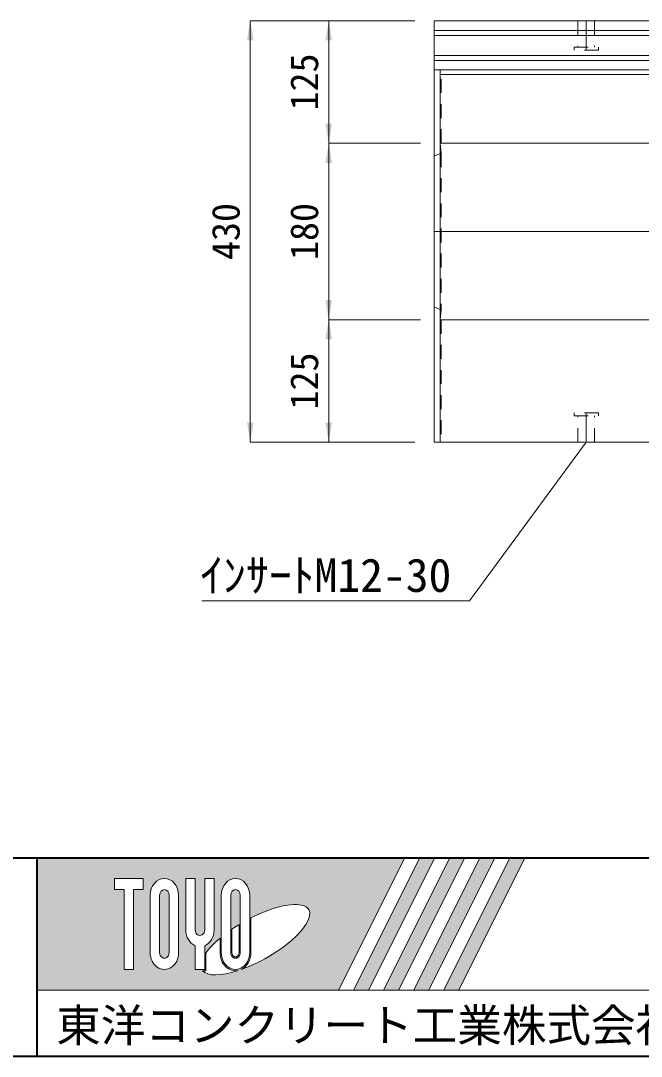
# Model space of a CAD drawing. Units: millimetres at full size. Extents: x 5964 to 125098, y -10801 to 28073.
# Drawn here: x 99291 to 99924, y -5283 to -4227 of the extents above; entities that cross this region are included whole.
import ezdxf
from ezdxf.enums import TextEntityAlignment as Align

# ---------------------------------------------------------------- set-up
doc = ezdxf.new("R2010")
doc.units = ezdxf.units.MM
doc.header["$LTSCALE"] = 19
doc.linetypes.add('USER1', pattern=[1.35, 0.75, -0.6])
doc.linetypes.add('USER5', pattern=[1.35, 0.75, -0.6])
for name, color, linetype, lineweight in [('インサート', 3, 'USER1', 9), ('図枠', 7, 'Continuous', 5), ('寸法線', 7, 'Continuous', 9), ('引出線', 4, 'Continuous', 13), ('本体', 2, 'Continuous', 9), ('目地', 132, 'USER5', 5), ('補助線', 8, 'Continuous', 13)]:
    doc.layers.add(name, color=color, linetype=linetype, lineweight=lineweight)
doc.styles.add('ＭＳ ゴシック', font='')
doc.styles.get('ＭＳ ゴシック').set_extended_font_data('MS Gothic')

# ---------------------------------------------------------------- blocks, each defined once
blk = doc.blocks.new('filled_arrow')
at = {"color": 0, "linetype": 'Continuous', "lineweight": -2}
blk.add_solid([(7.5, 1.25), (0, 0), (7.5, -1.25)], dxfattribs=at)

msp = doc.modelspace()

# ---------------------------------------------------------------- hatches: boundary and pattern name
at = {"layer": '図枠'}
h = msp.add_hatch(color=256, dxfattribs=at)
h.paths.add_polyline_path([(99308.05, -5080.84), (99308.05, -5215.84), (99615.38, -5215.84), (99682.88, -5080.84)])
edge = h.paths.add_edge_path(flags=16)
edge.add_ellipse((99530.42, -5164.43), major_axis=(54.55, 30.53), ratio=0.3471473, start_angle=-144.31122, end_angle=72.1899, ccw=False)
edge.add_ellipse((99510.23, -5177.62), major_axis=(0, 18.56), ratio=0.8463542, start_angle=-160.70346, end_angle=-90)
edge.add_line((99525.94, -5177.62), (99525.94, -5142.23))
edge = h.paths.add_edge_path(flags=16)
edge.add_ellipse((99510.23, -5119.07), major_axis=(0, 17.13), ratio=0.8463542, start_angle=-90, end_angle=90, ccw=False)
edge.add_line((99524.73, -5119.07), (99524.73, -5177.62))
edge.add_ellipse((99510.23, -5177.62), major_axis=(0, 17.13), ratio=0.8463542, start_angle=90, end_angle=-90, ccw=False)
edge.add_line((99495.72, -5177.62), (99495.72, -5119.07))
edge = h.paths.add_edge_path(flags=16)
edge.add_line((99515.06, -5119.07), (99515.06, -5177.62))
edge.add_ellipse((99510.23, -5177.62), major_axis=(0, 5.71), ratio=0.8463542, start_angle=90, end_angle=-90, ccw=False)
edge.add_line((99505.39, -5177.62), (99505.39, -5119.07))
edge.add_ellipse((99510.23, -5119.07), major_axis=(0, 5.71), ratio=0.8463542, start_angle=-90, end_angle=90, ccw=False)
edge = h.paths.add_edge_path(flags=16)
edge.add_line((99513.85, -5149), (99513.85, -5177.62))
edge.add_ellipse((99510.23, -5177.62), major_axis=(0, 4.28), ratio=0.8463541, start_angle=90, end_angle=-90, ccw=False)
edge.add_line((99506.6, -5177.62), (99506.6, -5153.68))
edge.add_ellipse((99530.42, -5164.43), major_axis=(54.55, 30.53), ratio=0.3471473, start_angle=107.79174, end_angle=126.47132, ccw=False)
edge = h.paths.add_edge_path(flags=16)
edge.add_ellipse((99473.97, -5154.41), major_axis=(0, 17.13), ratio=0.8463542, start_angle=-163.34117, end_angle=-90, ccw=False)
edge.add_line((99478.8, -5170.57), (99478.8, -5194.75))
edge.add_line((99478.8, -5194.75), (99469.14, -5194.75))
edge.add_line((99469.14, -5194.75), (99469.14, -5170.57))
edge.add_ellipse((99473.97, -5154.41), major_axis=(0, 17.13), ratio=0.8463542, start_angle=90, end_angle=163.34117, ccw=False)
edge.add_line((99459.47, -5154.41), (99459.47, -5101.94))
edge.add_line((99459.47, -5101.94), (99469.14, -5101.94))
edge.add_line((99469.14, -5101.94), (99469.14, -5154.41))
edge.add_ellipse((99473.97, -5154.41), major_axis=(0, 5.71), ratio=0.8463542, start_angle=90, end_angle=-90)
edge.add_line((99478.8, -5154.41), (99478.8, -5101.94))
edge.add_line((99478.8, -5101.94), (99488.47, -5101.94))
edge.add_line((99488.47, -5101.94), (99488.47, -5154.41))
edge = h.paths.add_edge_path(flags=16)
edge.add_line((99494.51, -5162.84), (99494.51, -5177.62))
edge.add_ellipse((99510.23, -5177.62), major_axis=(0, 18.56), ratio=0.8463542, start_angle=90, end_angle=-171.54427)
edge.add_ellipse((99530.42, -5164.43), major_axis=(54.55, 30.53), ratio=0.3471473, start_angle=-178.64954, end_angle=-148.29244, ccw=False)
edge.add_line((99476.72, -5196.18), (99480.01, -5196.18))
edge.add_line((99480.01, -5196.18), (99480.01, -5178.08))
edge.add_ellipse((99530.42, -5164.43), major_axis=(54.55, 30.53), ratio=0.3471473, start_angle=148.21912, end_angle=165.90812, ccw=False)
edge = h.paths.add_edge_path(flags=16)
edge.add_ellipse((99437.72, -5119.07), major_axis=(0, 17.13), ratio=0.8463542, start_angle=-90, end_angle=90, ccw=False)
edge.add_line((99452.22, -5119.07), (99452.22, -5177.62))
edge.add_ellipse((99437.72, -5177.62), major_axis=(0, 17.13), ratio=0.8463542, start_angle=90, end_angle=-90, ccw=False)
edge.add_line((99423.21, -5177.62), (99423.21, -5119.07))
edge = h.paths.add_edge_path(flags=16)
edge.add_line((99442.55, -5119.07), (99442.55, -5177.62))
edge.add_ellipse((99437.72, -5177.62), major_axis=(0, 5.71), ratio=0.8463542, start_angle=90, end_angle=-90, ccw=False)
edge.add_line((99432.88, -5177.62), (99432.88, -5119.07))
edge.add_ellipse((99437.72, -5119.07), major_axis=(0, 5.71), ratio=0.8463542, start_angle=-90, end_angle=90, ccw=False)
h.paths.add_polyline_path([(99415.96, -5101.94), (99415.96, -5113.36), (99406.29, -5113.36), (99406.29, -5194.75), (99396.63, -5194.75), (99396.63, -5113.36), (99386.96, -5113.36), (99386.96, -5101.94)], flags=16)
for points in [[(99630.7, -5215.84), (99646.01, -5215.84), (99713.51, -5080.84), (99698.2, -5080.84)], [(99744.14, -5080.84), (99728.82, -5080.84), (99661.32, -5215.84), (99676.64, -5215.84)], [(99774.77, -5080.84), (99759.45, -5080.84), (99691.95, -5215.84), (99707.27, -5215.84)], [(99805.4, -5080.84), (99790.08, -5080.84), (99722.58, -5215.84), (99737.9, -5215.84)]]:
    msp.add_hatch(color=256, dxfattribs=at).paths.add_polyline_path(points)

# ---------------------------------------------------------------- linework, layer by layer
at = {"layer": 'インサート', "linetype": 'USER5', "lineweight": 5}
for p, q in [((99859.5, -4227.05), (99859.5, -4254.05)), ((99859.5, -4227.05), (99876.5, -4227.05)), ((99876.5, -4227.05), (99876.5, -4254.05)), ((99855.5, -4257.05), (99855.5, -4254.05)), ((99855.5, -4254.05), (99880.5, -4254.05)), ((99880.5, -4254.05), (99880.5, -4257.05)), ((99880.5, -4257.05), (99855.5, -4257.05)), ((99855.5, -4627.05), (99855.5, -4630.05)), ((99880.5, -4627.05), (99855.5, -4627.05)), ((99855.5, -4630.05), (99880.5, -4630.05)), ((99859.5, -4657.05), (99859.5, -4630.05)), ((99876.5, -4657.05), (99876.5, -4630.05)), ((99880.5, -4630.05), (99880.5, -4627.05)), ((99859.5, -4657.05), (99876.5, -4657.05))]:
    msp.add_line(p, q, dxfattribs=at)
at = {"layer": '図枠', "lineweight": 40}
for p, q in [((97920.55, -5080.84), (102075.55, -5080.84)), ((99308.05, -5283.34), (99308.05, -5080.84)), ((97920.55, -5283.34), (102075.55, -5283.34))]:
    msp.add_line(p, q, dxfattribs=at)
at = {"layer": '図枠'}
for p, q in [((99308.05, -5080.84), (99682.88, -5080.84)), ((99682.88, -5080.84), (99615.38, -5215.84)), ((99698.2, -5080.84), (99630.7, -5215.84)), ((99713.51, -5080.84), (99646.01, -5215.84)), ((99728.82, -5080.84), (99661.32, -5215.84)), ((99744.14, -5080.84), (99676.64, -5215.84)), ((99759.45, -5080.84), (99691.95, -5215.84)), ((99698.2, -5080.84), (99713.51, -5080.84)), ((99774.77, -5080.84), (99707.27, -5215.84)), ((99790.08, -5080.84), (99722.58, -5215.84)), ((99728.82, -5080.84), (99744.14, -5080.84)), ((99805.4, -5080.84), (99737.9, -5215.84)), ((99759.45, -5080.84), (99774.77, -5080.84)), ((99790.08, -5080.84), (99805.4, -5080.84)), ((99386.96, -5101.94), (99386.96, -5113.36)), ((99386.96, -5101.94), (99415.96, -5101.94)), ((99415.96, -5101.94), (99415.96, -5113.36)), ((99459.47, -5101.94), (99469.14, -5101.94)), ((99459.47, -5154.41), (99459.47, -5101.94)), ((99469.14, -5101.94), (99469.14, -5154.41)), ((99478.8, -5101.94), (99488.47, -5101.94)), ((99478.8, -5154.41), (99478.8, -5101.94)), ((99488.47, -5101.94), (99488.47, -5154.41)), ((99396.63, -5113.36), (99386.96, -5113.36)), ((99396.63, -5113.36), (99396.63, -5194.75)), ((99406.29, -5113.36), (99406.29, -5194.75)), ((99415.96, -5113.36), (99406.29, -5113.36)), ((99423.21, -5119.07), (99423.21, -5177.62)), ((99432.88, -5177.62), (99432.88, -5119.07)), ((99442.55, -5119.07), (99442.55, -5177.62)), ((99452.22, -5177.62), (99452.22, -5119.07)), ((99495.72, -5119.07), (99495.72, -5177.62)), ((99505.39, -5177.62), (99505.39, -5119.07)), ((99515.06, -5119.07), (99515.06, -5177.62)), ((99524.73, -5177.62), (99524.73, -5119.07)), ((99525.94, -5177.62), (99525.94, -5142.23)), ((99506.6, -5177.62), (99506.6, -5153.68)), ((99513.85, -5149), (99513.85, -5177.62)), ((99494.51, -5162.84), (99494.51, -5177.62)), ((99469.14, -5170.57), (99469.14, -5194.75)), ((99478.8, -5170.57), (99478.8, -5194.75)), ((99480.01, -5178.08), (99480.01, -5196.18)), ((99406.29, -5194.75), (99396.63, -5194.75)), ((99478.8, -5194.75), (99469.14, -5194.75)), ((99476.72, -5196.18), (99480.01, -5196.18)), ((99308.05, -5215.84), (99615.38, -5215.84)), ((99630.7, -5215.84), (99646.01, -5215.84)), ((99661.32, -5215.84), (99676.64, -5215.84)), ((99691.95, -5215.84), (99707.27, -5215.84)), ((99722.58, -5215.84), (99737.9, -5215.84))]:
    msp.add_line(p, q, dxfattribs=at)
for centre, major_axis, ratio, start_param, end_param in [((99437.72, -5119.07), (0, 17.13), 0.846354, 4.712389, 7.8539816), ((99510.23, -5119.07), (0, 17.13), 0.846354, 4.712389, 7.8539816), ((99437.72, -5119.07), (0, 5.71), 0.846354, 4.712389, 7.8539816), ((99510.23, -5119.07), (0, 5.71), 0.846354, 4.712389, 7.8539816), ((99530.42, -5164.43), (54.55, 30.53), 0.347147, 4.2621853, 7.7429163), ((99473.97, -5154.41), (0, 17.13), 0.846354, 1.5707963, 2.8017557), ((99473.97, -5154.41), (0, 5.71), 0.846354, 1.5707963, 4.712389), ((99473.97, -5154.41), (0, 17.13), 0.846354, 3.4814296, 4.712389), ((99530.42, -5164.43), (54.55, 30.53), 0.347147, 1.6817405, 1.8219833), ((99530.42, -5164.43), (54.55, 30.53), 0.347147, 2.0815197, 2.5155126), ((99437.72, -5177.62), (0, 17.13), 0.846354, 1.5707963, 4.712389), ((99437.72, -5177.62), (0, 5.71), 0.846354, 1.5707963, 4.712389), ((99510.23, -5177.62), (0, 18.56), 0.846354, 1.5707963, 3.3154679), ((99510.23, -5177.62), (0, 17.13), 0.846354, 1.5707963, 4.712389), ((99510.23, -5177.62), (0, 5.71), 0.846354, 1.5707963, 4.712389), ((99510.23, -5177.62), (0, 4.28), 0.846354, 1.5707963, 4.712389), ((99510.23, -5177.62), (0, 18.56), 0.846354, 3.5338438, 4.712389), ((99530.42, -5164.43), (54.55, 30.53), 0.347147, 3.2093975, 4.2004451)]:
    msp.add_ellipse(centre, major_axis=major_axis, ratio=ratio, start_param=start_param, end_param=end_param, dxfattribs=at)
at = {"layer": '寸法線'}
for p, q in [((99525.3, -4657.05), (99525.3, -4227.05)), ((99693, -4227.05), (99525.3, -4227.05)), ((99605.3, -4227.05), (99605.3, -4352.05)), ((99693, -4227.05), (99605.3, -4227.05)), ((99699, -4352.05), (99605.3, -4352.05)), ((99605.3, -4352.05), (99605.3, -4532.05)), ((99699, -4352.05), (99605.3, -4352.05)), ((99699, -4532.05), (99605.3, -4532.05)), ((99605.3, -4532.05), (99605.3, -4657.05)), ((99699, -4532.05), (99605.3, -4532.05)), ((99693, -4657.05), (99525.3, -4657.05)), ((99693, -4657.05), (99605.3, -4657.05))]:
    msp.add_line(p, q, dxfattribs=at)
at = {"layer": '引出線'}
msp.add_lwpolyline([(99868, -4657.05), (99748.87, -4818.71), (99475.77, -4818.71)], dxfattribs=at)
at = {"layer": '本体', "lineweight": 18}
for p, q in [((99713, -4227.05), (99713, -4657.05)), ((99713, -4227.05), (100711, -4227.05)), ((99719, -4282.05), (100705, -4282.05)), ((99713, -4657.05), (100711, -4657.05))]:
    msp.add_line(p, q, dxfattribs=at)
at = {"layer": '本体', "lineweight": 13}
for p, q in [((99713, -4237.05), (100711, -4237.05)), ((99713, -4267.55), (100711, -4267.55)), ((99719, -4352.05), (99719, -4532.05)), ((99719, -4352.05), (100705, -4352.05)), ((99719, -4532.05), (100705, -4532.05))]:
    msp.add_line(p, q, dxfattribs=at)
at = {"layer": '本体', "lineweight": 5}
msp.add_line((99713, -4242.05), (100711, -4242.05), dxfattribs=at)
at = {"layer": '本体', "color": 4, "lineweight": 5}
for p, q in [((99713, -4262.55), (100711, -4262.55)), ((99713, -4277.05), (100711, -4277.05))]:
    msp.add_line(p, q, dxfattribs=at)
at = {"layer": '本体'}
for p, q in [((99719, -4352.05), (99719, -4277.05)), ((99713, -4365.05), (99719, -4362.48)), ((99713, -4519.05), (99719, -4521.62)), ((99719, -4532.05), (99719, -4657.05))]:
    msp.add_line(p, q, dxfattribs=at)
at = {"layer": '目地'}
for p, q in [((99720, -4352.05), (99720, -4277.05)), ((99720, -4362.05), (99719, -4352.05)), ((99719, -4362.48), (99720, -4362.05)), ((99720, -4362.05), (99720, -4522.05)), ((99719, -4521.62), (99720, -4522.05)), ((99720, -4522.05), (99719, -4532.05)), ((99720, -4532.05), (99720, -4657.05))]:
    msp.add_line(p, q, dxfattribs=at)
at = {"layer": '補助線'}
for p, q in [((99868, -4227.05), (99868, -4257.05)), ((99713, -4442.05), (100711, -4442.05)), ((99868, -4657.05), (99868, -4627.05)), ((99308.05, -5215.84), (99983.05, -5215.84))]:
    msp.add_line(p, q, dxfattribs=at)

# ---------------------------------------------------------------- block references
at = {"layer": '寸法線', "xscale": 2.67, "yscale": 2.67}
for p, rotation in [((99525.3, -4227.05), 270), ((99605.3, -4227.05), 270), ((99605.3, -4352.05), 90), ((99605.3, -4352.05), 270), ((99605.3, -4532.05), 90), ((99605.3, -4532.05), 270), ((99525.3, -4657.05), 90), ((99605.3, -4657.05), 90)]:
    msp.add_blockref('filled_arrow', p, dxfattribs=dict(at, rotation=rotation))
at = {"layer": '引出線', "xscale": 0.133, "yscale": 0.133, "rotation": 233.6}
msp.add_blockref('filled_arrow', (99868, -4657.05), dxfattribs=at)

# ---------------------------------------------------------------- texts
at = {"layer": '図枠', "style": 'ＭＳ ゴシック'}
msp.add_text('東洋コンクリート工業株式会社', height=33.32, dxfattribs=at).set_placement((99645.55, -5251.7), align=Align.MIDDLE_CENTER)
at = {"layer": '寸法線', "style": 'ＭＳ ゴシック'}
for s, p in [('125', (99580.3, -4289.55)), ('430', (99500.3, -4442.05)), ('180', (99580.3, -4442.05)), ('125', (99580.3, -4594.55))]:
    msp.add_text(s, height=28.48, rotation=90, dxfattribs=at).set_placement(p, align=Align.MIDDLE_CENTER)
at = {"layer": '引出線', "style": 'ＭＳ ゴシック'}
msp.add_text('ｲﾝｻｰﾄM12-30', height=34.18, dxfattribs=at).set_placement((99602.32, -4775.51), align=Align.TOP_CENTER)

doc.saveas('drawing.dxf')
